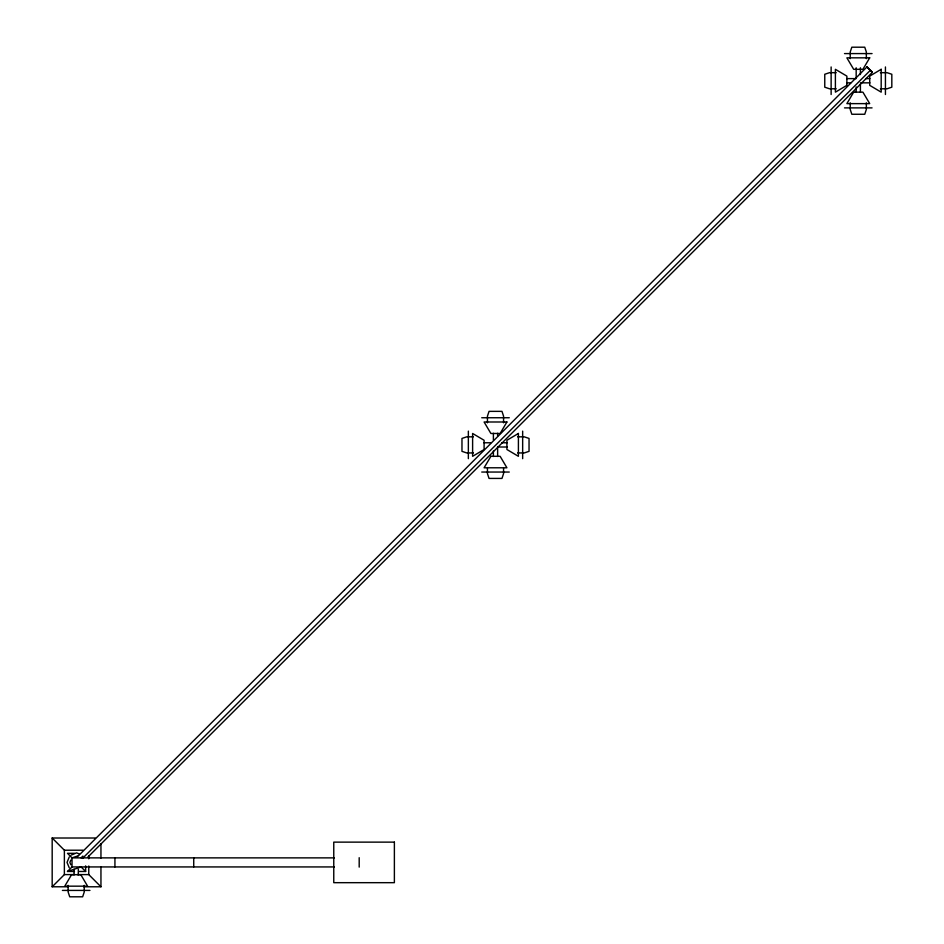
<?xml version="1.0" encoding="UTF-8"?>
<svg xmlns="http://www.w3.org/2000/svg" width="944" height="944" viewBox="0 0 944 944"><rect width="100%" height="100%" fill="white"/><g stroke="black" fill="none" stroke-linecap="round" stroke-linejoin="round"><path stroke-width="1.42" d="M69.254 856.999L67.024 862.403L69.254 867.796M70.859 860.043L69.88 862.403L70.859 864.763M344.678 589.776L866.958 66.953L870.368 70.281L872.339 72.322L350.743 594.472M77.491 856.715L344.501 589.953M67.956 886.782L52.18 886.782L64.369 874.592L64.369 850.214L52.18 838.012L95.214 838.012M74.47 871.465L67.496 871.465L72.027 866.934L72.027 857.872L67.496 853.329L74.47 853.329M81.101 857.872L82.907 856.055M82.565 858.391L870.368 70.281M87.698 857.258L350.224 594.991M482.95 450.194L472.614 456.306L472.614 433.473L484.095 440.27L484.095 449.509M71.166 855.099L76.558 852.857L79.261 853.978M77.467 856.055L72.027 857.872L334.388 857.872M67.496 871.465L81.101 866.934L85.633 871.465L78.659 871.465M844.514 53.584L872.055 53.584M836.183 72.676L829.54 72.676L824.761 74.269L824.761 87.19L829.54 88.795L836.183 88.795M880.386 72.676L887.03 72.676L891.82 74.269L891.82 87.19L887.03 88.795L880.386 88.795M846.697 78.612L856.173 78.612M865.825 78.612L869.884 78.612M846.697 82.848L850.756 82.848M860.409 82.848L869.884 82.848M844.514 107.887L872.055 107.887M481.735 417.744L509.276 417.744M473.404 436.836L466.761 436.836L461.97 438.429L461.97 451.35L466.761 452.943L473.404 452.943M517.607 436.836L524.25 436.836L529.041 438.429L529.041 451.35L524.25 452.943L517.607 452.943M483.918 442.771L490.679 442.771M501.689 442.771L507.105 442.771M507.105 447.008L497.63 447.008L497.63 456.483M481.735 472.047L509.276 472.047M64.369 850.214L83.013 850.214M72.027 866.934L334.388 866.934M64.369 874.592L74.411 874.592M77.278 874.592L88.76 874.592L100.949 886.782L83.733 886.782M62.41 890.416L89.951 890.416M866.958 66.953L872.339 72.322M866.934 66.753L872.209 72.039M885.437 66.965L885.437 94.506M866.344 58.634L866.344 51.991L864.751 47.2L851.83 47.2L850.225 51.991L850.225 58.634M866.344 102.837L866.344 109.48L864.751 114.259L851.83 114.259L850.225 109.48L850.225 102.837M860.409 67.779L860.409 74.552M860.409 84.205L860.409 92.323M856.173 67.779L856.173 77.255M856.173 86.919L856.173 92.323M831.133 66.965L831.133 94.506M522.657 431.125L522.657 458.666M503.565 422.794L503.565 416.139L501.972 411.36L489.051 411.36L487.446 416.139L487.446 422.794M503.565 468.318L503.565 473.64L501.972 478.419L489.051 478.419L487.446 473.64L487.446 468.318M497.63 433.296L497.63 435.998M493.393 433.296L493.393 440.069M493.393 451.067L493.393 456.483M468.354 431.125L468.354 458.666M359.192 857.695L359.192 867.111M193.732 857.872L193.732 866.934M114.932 857.872L114.932 866.934M100.949 843.759L100.949 858.096M100.949 866.71L100.949 886.782M88.76 855.948L88.76 858.816M88.76 865.99L88.76 874.592M85.633 865.884L85.633 871.465M84.24 885.366L84.24 892.009L82.647 896.8L69.726 896.8L68.133 892.009L68.133 885.366M78.305 869.271L78.305 874.687M74.069 869.271L74.069 874.687M52.18 838.012L52.18 886.782M71.567 874.687L64.77 886.168L87.603 886.168L80.806 874.687L71.567 874.687M506.916 421.992L500.131 433.473L490.88 433.473L484.095 421.992L506.916 421.992M490.88 456.306L484.095 467.787L506.916 467.787L500.131 456.306L490.88 456.306M869.707 57.832L862.91 69.313L853.671 69.313L846.874 57.832L869.707 57.832M853.671 92.146L846.874 103.628L869.707 103.628L862.91 92.146L853.671 92.146M846.874 85.349L835.393 92.146L835.393 69.313L846.874 76.11L846.874 85.349M881.189 69.313L869.707 76.11L869.707 85.349L881.189 92.146L881.189 69.313M518.409 433.473L506.916 440.27L506.916 449.509L518.409 456.306L518.409 433.473M394.38 842.131L333.763 842.131L333.763 882.675L394.38 882.675L394.38 842.131"/></g></svg>
